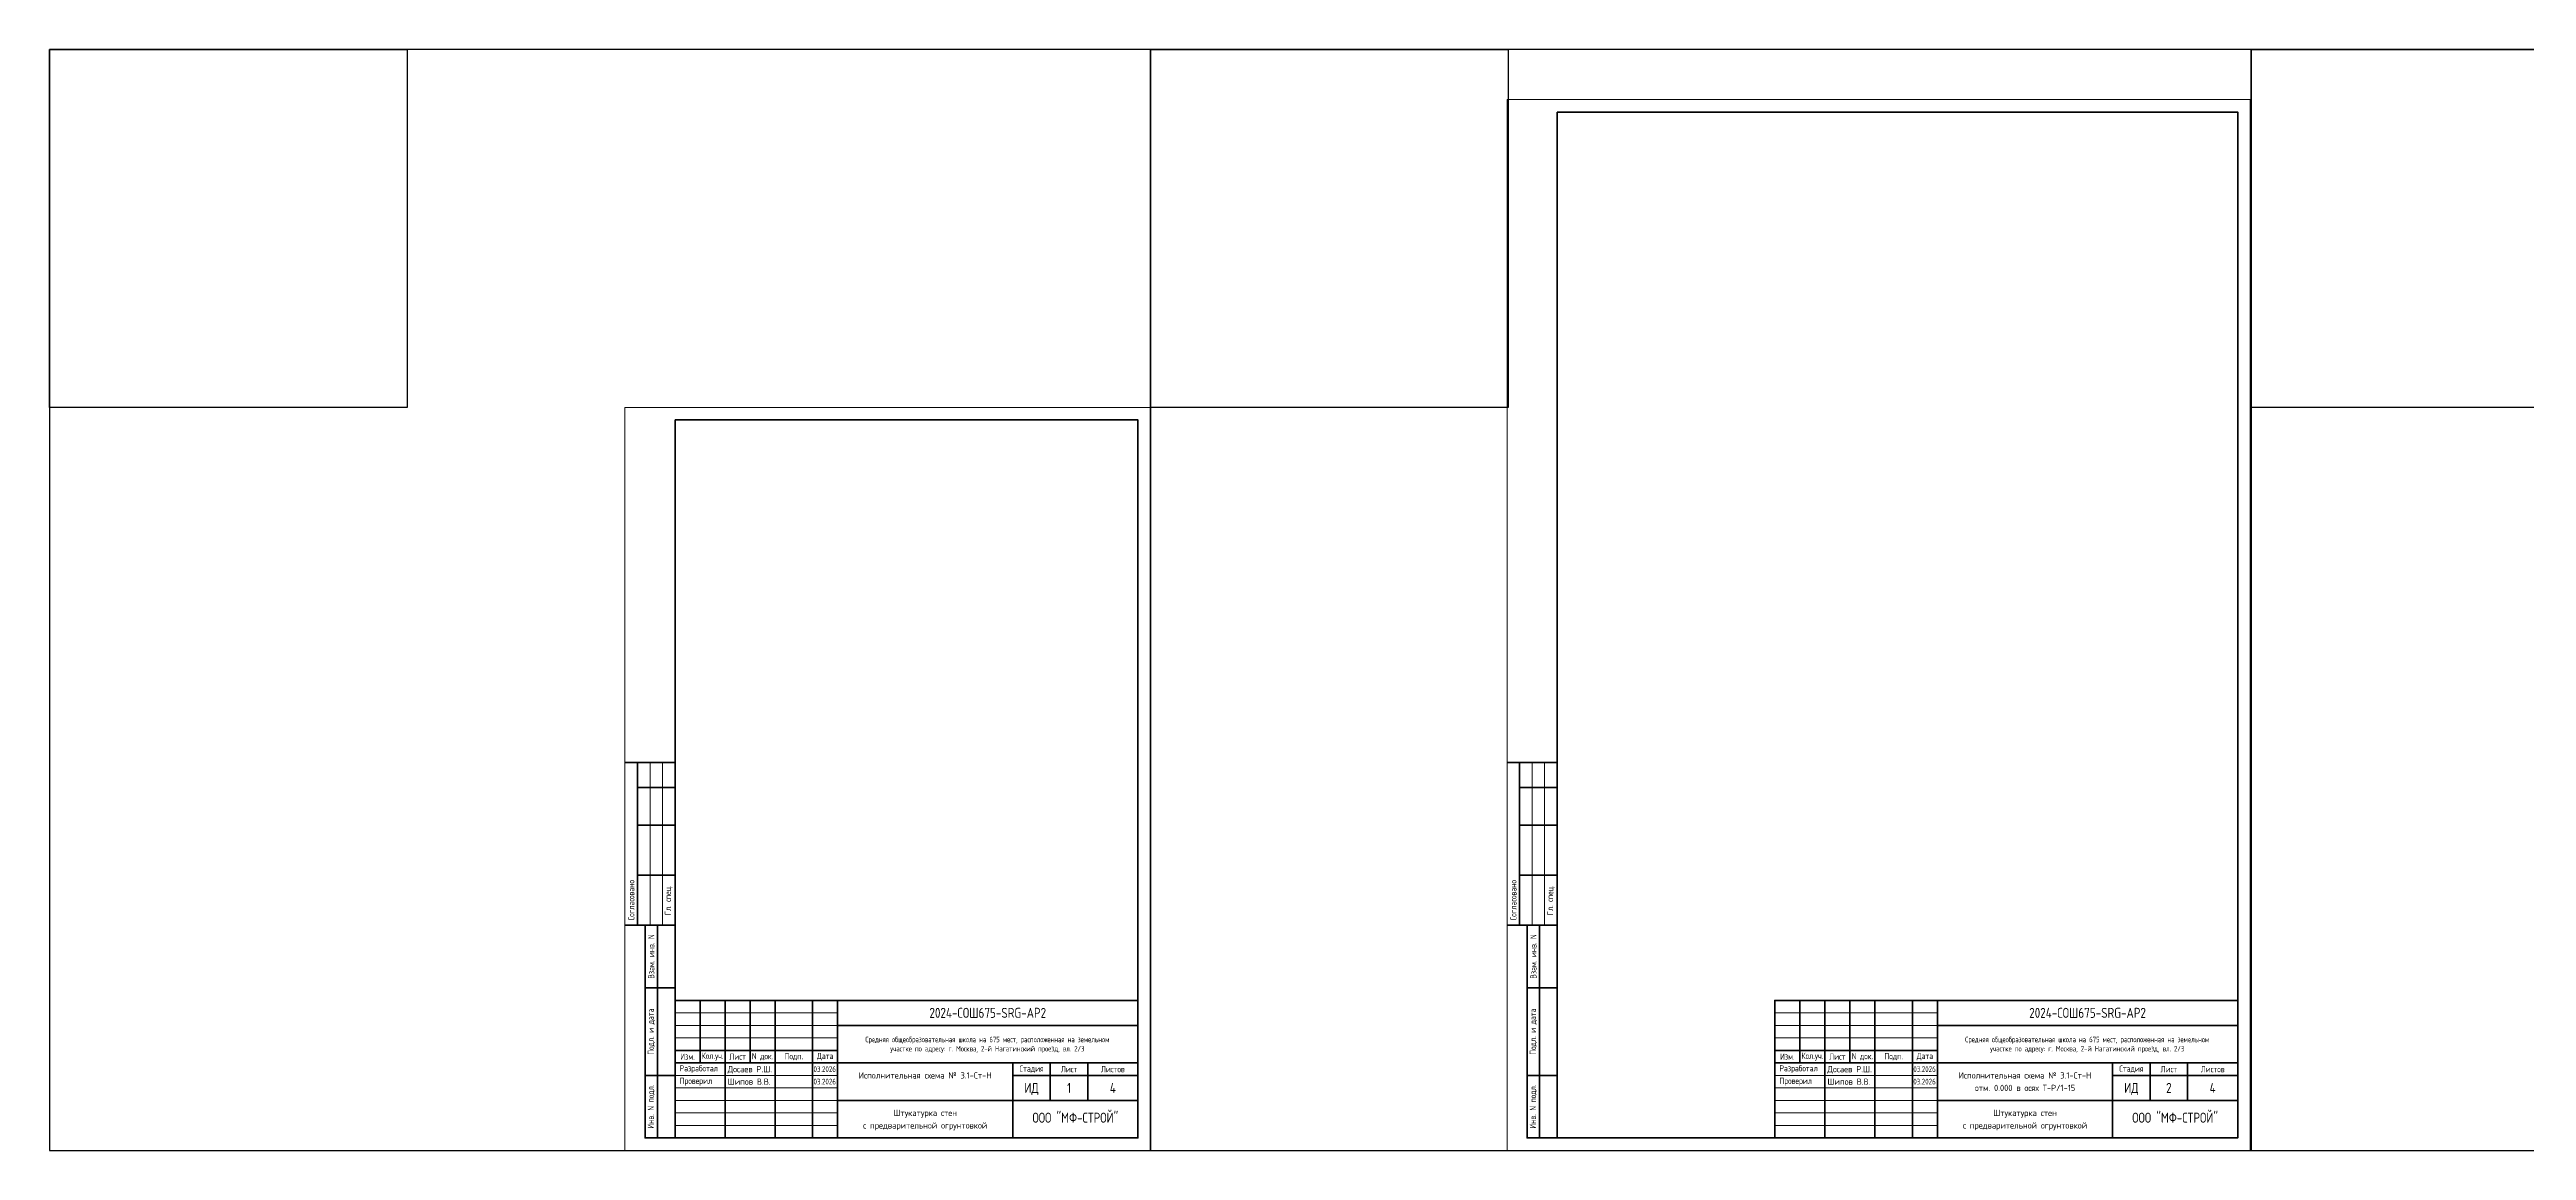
# Paper-space layout '3.1-Шт2' of a CAD drawing. Header units: millimetres. Extents: x -143 to 3817, y 0 to 440.
# Drawn here: x -143 to 847, y 0 to 440 of the extents above; entities that cross this region are included whole.
import ezdxf
from ezdxf.enums import TextEntityAlignment as Align

# ---------------------------------------------------------------- set-up
doc = ezdxf.new("R2018")
doc.units = ezdxf.units.MM
doc.styles.get("Standard").update_dxf_attribs({"font": 'ГОСТ тип А.ttf'})
doc.styles.add('СПДС', font='ГОСТ тип А.ttf', dxfattribs={"width": 0.9})

# ---------------------------------------------------------------- blocks, each defined once
blk = doc.blocks.new('*U5465')
at = {"color": 4}
blk.add_lwpolyline([(-220, -220), (220, -220), (220, 220), (-220, 220)], close=True, dxfattribs=at)
at = {"color": 3}
blk.add_lwpolyline([(-220, 220), (-77, 220), (-77, 77), (-220, 77)], close=True, dxfattribs=at)
blk = doc.blocks.new('*U5466')
at = {"color": 0, "linetype": 'ByBlock', "lineweight": -2, "transparency": 16777216}
for p in [(0, 0), (440, 0), (880, 0)]:
    blk.add_blockref('*U5465', p, dxfattribs=at)
blk = doc.blocks.new('*U5494')
at = {"lineweight": 0}
blk.add_lwpolyline([(-205, -5), (5, -5), (5, 292), (-205, 292)], close=True, dxfattribs=at)
at = {"color": 0, "linetype": 'Continuous', "lineweight": 50}
blk.add_lwpolyline([(-185, 287), (0, 287), (0, 0), (-185, 0)], close=True, dxfattribs=at)
at = {"lineweight": 35}
for points in [[(-185, 150), (-205, 150)], [(-200, 85), (-200, 150)], [(-185, 140), (-200, 140)], [(-185, 125), (-200, 125)], [(-185, 105), (-200, 105)], [(-185, 85), (-205, 85)], [(-185, 85), (-197, 85), (-197, 0), (-185, 0)], [(-192, 0), (-192, 85)], [(-185, 60), (-197, 60)], [(-175, 55), (-175, 30)], [(-165, 55), (-165, 0)], [(-155, 55), (-155, 30)], [(-145, 55), (-145, 0)], [(-130, 55), (-130, 0)], [(-120, 55), (-120, 0)], [(-120, 45), (0, 45)], [(-185, 35), (-120, 35)], [(-185, 30), (0, 30)], [(-50, 30), (-50, 0)], [(-35, 30), (-35, 15)], [(-20, 30), (-20, 15)], [(-185, 25), (-197, 25)], [(-50, 25), (0, 25)], [(-120, 15), (0, 15)]]:
    blk.add_lwpolyline(points, dxfattribs=at)
at = {"lineweight": 18}
for points in [[(-195, 85), (-195, 150)], [(-190, 85), (-190, 150)], [(-185, 50), (-120, 50)], [(-185, 45), (-120, 45)], [(-185, 40), (-120, 40)], [(-185, 25), (-120, 25)], [(-185, 20), (-120, 20)], [(-185, 15), (-120, 15)], [(-185, 10), (-120, 10)], [(-185, 5), (-120, 5)]]:
    blk.add_lwpolyline(points, dxfattribs=at)
at = {"lineweight": 35}
blk.add_lwpolyline([(-185, 0), (0, 0), (0, 55), (-185, 55)], close=True, dxfattribs=at)
at = {"lineweight": 0}
blk.add_lwpolyline([(0, -5), (5, -5), (5, 0)], dxfattribs=at)
at = {"lineweight": -2, "char_height": 2.5, "attachment_point": 5, "rotation": 90, "style": 'СПДС'}
for s, insert, width in [('Согласовано', (-202.5, 95), 19.9913), ('Гл. спец.', (-187.5, 95), 19.9913), ('Взам. инв. N', (-194.5, 72.5), 24.9913), ('Подл. и дата', (-194.5, 42.5), 34.9913), ('Инв. N подл.', (-194.5, 12.5), 24.9913)]:
    blk.add_mtext(s, dxfattribs=dict(at, insert=insert, width=width))
at = {"insert": (-60.17, 37.22), "char_height": 2.2, "attachment_point": 5, "style": 'СПДС'}
blk.add_mtext_dynamic_manual_height_columns('Средняя общеобразовательная школа на 675 мест, расположенная на земельном\\P\\pxqc;участке по адресу: г. Москва, 2-й Нагатинский проезд, вл. 2/3', width=118.2929, gutter_width=0, heights=[12.75], dxfattribs=at)
at = {"lineweight": -2, "char_height": 2.5, "style": 'СПДС'}
for s, insert, width, attachment_point in [('Изм.', (-180, 32.5), 10, 5), ('Кол.уч.', (-170, 32.5), 10, 5), ('Лист', (-160, 32.5), 10, 5), ('N док.', (-150, 32.5), 10, 5), ('Подп.', (-137.5, 32.5), 15, 5), ('Дата', (-125, 32.5), 10, 5), ('Разработал', (-183.15, 27.5), 17.9525, 4), ('Проверил', (-183.15, 22.5), 17.9525, 4), ('Стадия', (-42.5, 27.5), 15, 5), ('Лист', (-27.5, 27.5), 15, 5), ('Листов', (-10, 27.5), 20, 5)]:
    blk.add_mtext(s, dxfattribs=dict(at, insert=insert, width=width, attachment_point=attachment_point))
at = {"lineweight": 30, "width": 0.9, "flags": 104}
blk.add_attdef('ШАПКА', text='', height=3, dxfattribs=at).set_placement((-135, 281), align=Align.MIDDLE_CENTER)
at = {"style": 'СПДС'}
for tag, height, p in [('ШИФР_ПРОЕКТА', 4, (-60, 50)), ('НАИМЕНОВАНИЕ_ОБЪЕКТА2', 2.5, (-85, 20)), ('НАИМЕНОВАНИЕ_ОБЪЕКТА', 2.5, (-85, 25)), ('СТАДИЯ', 4, (-42.5, 20)), ('ЛИСТ_первый', 4, (-27.5, 20)), ('ЛИСТОВ', 4, (-10, 20)), ('НАИМЕНОВАНИЕ_ЧЕРТЕЖА1', 2.5, (-85, 10)), ('ОРГАНИЗАЦИЯ_РАЗРАБОТЧИК1', 4, (-25, 8.09)), ('НАИМЕНОВАНИЕ_ЧЕРТЕЖА2', 2.5, (-85, 5))]:
    blk.add_attdef(tag, text='', height=height, dxfattribs=at).set_placement(p, align=Align.MIDDLE_CENTER)
for tag, p in [('РАЗРАБОТЧИК', (-163.97, 27.5)), ('РУК.ГРУППЫ', (-163.97, 22.5))]:
    blk.add_attdef(tag, text='', height=2.5, dxfattribs=at).set_placement(p, align=Align.MIDDLE_LEFT)
at = {"style": 'СПДС', "width": 0.9}
for tag, p in [('ДАТА1', (-129.65, 26.37)), ('ДАТА2', (-129.65, 21.37))]:
    blk.add_attdef(tag, p, '', height=2.3, dxfattribs=at)
blk = doc.blocks.new('*U5496')
at = {"lineweight": 0}
blk.add_lwpolyline([(-292, -5), (5, -5), (5, 415), (-292, 415)], close=True, dxfattribs=at)
at = {"color": 0, "linetype": 'Continuous', "lineweight": 50}
blk.add_lwpolyline([(-272, 410), (0, 410), (0, 0), (-272, 0)], close=True, dxfattribs=at)
at = {"lineweight": 35}
for points in [[(-272, 150), (-292, 150)], [(-287, 85), (-287, 150)], [(-272, 140), (-287, 140)], [(-272, 125), (-287, 125)], [(-272, 105), (-287, 105)], [(-272, 85), (-292, 85)], [(-272, 85), (-284, 85), (-284, 0), (-272, 0)], [(-279, 0), (-279, 85)], [(-272, 60), (-284, 60)], [(-175, 55), (-175, 30)], [(-165, 55), (-165, 0)], [(-155, 55), (-155, 30)], [(-145, 55), (-145, 0)], [(-130, 55), (-130, 0)], [(-120, 55), (-120, 0)], [(-120, 45), (0, 45)], [(-185, 35), (-120, 35)], [(-185, 30), (0, 30)], [(-50, 30), (-50, 0)], [(-35, 30), (-35, 15)], [(-20, 30), (-20, 15)], [(-272, 25), (-284, 25)], [(-50, 25), (0, 25)], [(-120, 15), (0, 15)]]:
    blk.add_lwpolyline(points, dxfattribs=at)
at = {"lineweight": 18}
for points in [[(-282, 85), (-282, 150)], [(-277, 85), (-277, 150)], [(-185, 50), (-120, 50)], [(-185, 45), (-120, 45)], [(-185, 40), (-120, 40)], [(-185, 25), (-120, 25)], [(-185, 20), (-120, 20)], [(-185, 15), (-120, 15)], [(-185, 10), (-120, 10)], [(-185, 5), (-120, 5)]]:
    blk.add_lwpolyline(points, dxfattribs=at)
at = {"lineweight": 35}
blk.add_lwpolyline([(-185, 0), (0, 0), (0, 55), (-185, 55)], close=True, dxfattribs=at)
at = {"lineweight": 0}
blk.add_lwpolyline([(0, -5), (5, -5), (5, 0)], dxfattribs=at)
at = {"lineweight": -2, "char_height": 2.5, "attachment_point": 5, "rotation": 90, "style": 'СПДС'}
for s, insert, width in [('Согласовано', (-289.5, 95), 19.9913), ('Гл. спец.', (-274.5, 95), 19.9913), ('Взам. инв. N', (-281.5, 72.5), 24.9913), ('Подл. и дата', (-281.5, 42.5), 34.9913), ('Инв. N подл.', (-281.5, 12.5), 24.9913)]:
    blk.add_mtext(s, dxfattribs=dict(at, insert=insert, width=width))
at = {"insert": (-60.17, 37.22), "char_height": 2.2, "attachment_point": 5, "style": 'СПДС'}
blk.add_mtext_dynamic_manual_height_columns('Средняя общеобразовательная школа на 675 мест, расположенная на земельном\\P\\pxqc;участке по адресу: г. Москва, 2-й Нагатинский проезд, вл. 2/3', width=118.2929, gutter_width=0, heights=[12.75], dxfattribs=at)
at = {"lineweight": -2, "char_height": 2.5, "style": 'СПДС'}
for s, insert, width, attachment_point in [('Изм.', (-180, 32.5), 10, 5), ('Кол.уч.', (-170, 32.5), 10, 5), ('Лист', (-160, 32.5), 10, 5), ('N док.', (-150, 32.5), 10, 5), ('Подп.', (-137.5, 32.5), 15, 5), ('Дата', (-125, 32.5), 10, 5), ('Разработал', (-183.15, 27.5), 17.9525, 4), ('Проверил', (-183.15, 22.5), 17.9525, 4), ('Стадия', (-42.5, 27.5), 15, 5), ('Лист', (-27.5, 27.5), 15, 5), ('Листов', (-10, 27.5), 20, 5)]:
    blk.add_mtext(s, dxfattribs=dict(at, insert=insert, width=width, attachment_point=attachment_point))
at = {"lineweight": 30, "width": 0.9, "flags": 104}
blk.add_attdef('ШАПКА', text='', height=3, dxfattribs=at).set_placement((-135, 281), align=Align.MIDDLE_CENTER)
at = {"style": 'СПДС'}
for tag, height, p in [('ШИФР_ПРОЕКТА', 4, (-60, 50)), ('НАИМЕНОВАНИЕ_ОБЪЕКТА2', 2.5, (-85, 20)), ('НАИМЕНОВАНИЕ_ОБЪЕКТА', 2.5, (-85, 25)), ('СТАДИЯ', 4, (-42.5, 20)), ('ЛИСТ_первый', 4, (-27.5, 20)), ('ЛИСТОВ', 4, (-10, 20)), ('НАИМЕНОВАНИЕ_ЧЕРТЕЖА1', 2.5, (-85, 10)), ('ОРГАНИЗАЦИЯ_РАЗРАБОТЧИК1', 4, (-25, 8.09)), ('НАИМЕНОВАНИЕ_ЧЕРТЕЖА2', 2.5, (-85, 5))]:
    blk.add_attdef(tag, text='', height=height, dxfattribs=at).set_placement(p, align=Align.MIDDLE_CENTER)
for tag, p in [('РАЗРАБОТЧИК', (-163.97, 27.5)), ('РУК.ГРУППЫ', (-163.97, 22.5))]:
    blk.add_attdef(tag, text='', height=2.5, dxfattribs=at).set_placement(p, align=Align.MIDDLE_LEFT)
at = {"style": 'СПДС', "width": 0.9}
for tag, p in [('ДАТА1', (-129.65, 26.37)), ('ДАТА2', (-129.65, 21.37))]:
    blk.add_attdef(tag, p, '', height=2.3, dxfattribs=at)

psp = doc.layouts.new('3.1-Шт2')

# ---------------------------------------------------------------- block references
psp.add_blockref('*U5466', (77, 220))
ref = psp.add_blockref('*U5496', (731.58, 5))
ref.add_attrib('СТАДИЯ', 'ИД', dxfattribs={"height": 4, "style": 'СПДС'}).set_placement((689.08, 25), align=Align.MIDDLE_CENTER)
ref.add_attrib('ЛИСТ_первый', '2', dxfattribs={"height": 4, "style": 'СПДС'}).set_placement((704.08, 25), align=Align.MIDDLE_CENTER)
ref.add_attrib('ЛИСТОВ', '4', dxfattribs={"height": 4, "style": 'СПДС'}).set_placement((721.58, 25), align=Align.MIDDLE_CENTER)
ref.add_attrib('ШИФР_ПРОЕКТА', '2024-СОШ675-SRG-АР2', dxfattribs={"height": 4, "style": 'СПДС'}).set_placement((671.58, 55), align=Align.MIDDLE_CENTER)
ref.add_attrib('НАИМЕНОВАНИЕ_ОБЪЕКТА', 'Исполнительная схема № 3.1-Ст-Н', dxfattribs={"height": 2.5, "style": 'СПДС'}).set_placement((646.58, 30), align=Align.MIDDLE_CENTER)
ref.add_attrib('НАИМЕНОВАНИЕ_ОБЪЕКТА2', 'отм. 0.000 в осях Т-Р/1-15', dxfattribs={"height": 2.5, "style": 'СПДС'}).set_placement((646.58, 25), align=Align.MIDDLE_CENTER)
ref.add_attrib('НАИМЕНОВАНИЕ_ЧЕРТЕЖА1', 'Штукатурка стен', dxfattribs={"height": 2.5, "style": 'СПДС'}).set_placement((646.58, 15), align=Align.MIDDLE_CENTER)
ref.add_attrib('НАИМЕНОВАНИЕ_ЧЕРТЕЖА2', 'с предварительной огрунтовкой', dxfattribs={"height": 2.5, "style": 'СПДС'}).set_placement((646.58, 10), align=Align.MIDDLE_CENTER)
ref.add_attrib('ОРГАНИЗАЦИЯ_РАЗРАБОТЧИК1', 'ООО "МФ-СТРОЙ"', dxfattribs={"height": 4, "style": 'СПДС'}).set_placement((706.58, 13.09), align=Align.MIDDLE_CENTER)
ref.add_attrib('РАЗРАБОТЧИК', 'Досаев Р.Ш.', dxfattribs={"height": 2.5, "style": 'СПДС'}).set_placement((567.61, 32.5), align=Align.MIDDLE_LEFT)
ref.add_attrib('РУК.ГРУППЫ', 'Шипов В.В.', dxfattribs={"height": 2.5, "style": 'СПДС'}).set_placement((567.61, 27.5), align=Align.MIDDLE_LEFT)
ref.add_attrib('ДАТА2', '03.2026', (601.93, 26.37), dxfattribs={"height": 2.3, "style": 'СПДС', "width": 0.9})
lines = psp.add_mtext('\\W0.9000;', dxfattribs={"insert": (596.58, 286), "char_height": 2.5, "attachment_point": 1})
ref.add_attrib('ШАПКА', '', (596.58, 286), dxfattribs={"flags": 104}).embed_mtext(lines)
ref.add_attrib('ДАТА1', '03.2026', (601.93, 31.37), dxfattribs={"height": 2.3, "style": 'СПДС', "width": 0.9})
ref = psp.add_blockref('*U5494', (292, 5))
ref.add_attrib('СТАДИЯ', 'ИД', dxfattribs={"height": 4, "style": 'СПДС'}).set_placement((249.5, 25), align=Align.MIDDLE_CENTER)
ref.add_attrib('ЛИСТ_первый', '1', dxfattribs={"height": 4, "style": 'СПДС'}).set_placement((264.5, 25), align=Align.MIDDLE_CENTER)
ref.add_attrib('ЛИСТОВ', '4', dxfattribs={"height": 4, "style": 'СПДС'}).set_placement((282, 25), align=Align.MIDDLE_CENTER)
ref.add_attrib('ШИФР_ПРОЕКТА', '2024-СОШ675-SRG-АР2', dxfattribs={"height": 4, "style": 'СПДС'}).set_placement((232, 55), align=Align.MIDDLE_CENTER)
ref.add_attrib('НАИМЕНОВАНИЕ_ОБЪЕКТА', 'Исполнительная схема № 3.1-Ст-Н', dxfattribs={"height": 2.5, "style": 'СПДС'}).set_placement((207, 30), align=Align.MIDDLE_CENTER)
ref.add_attrib('НАИМЕНОВАНИЕ_ЧЕРТЕЖА1', 'Штукатурка стен', dxfattribs={"height": 2.5, "style": 'СПДС'}).set_placement((207, 15), align=Align.MIDDLE_CENTER)
ref.add_attrib('НАИМЕНОВАНИЕ_ЧЕРТЕЖА2', 'с предварительной огрунтовкой', dxfattribs={"height": 2.5, "style": 'СПДС'}).set_placement((207, 10), align=Align.MIDDLE_CENTER)
ref.add_attrib('ОРГАНИЗАЦИЯ_РАЗРАБОТЧИК1', 'ООО "МФ-СТРОЙ"', dxfattribs={"height": 4, "style": 'СПДС'}).set_placement((267, 13.09), align=Align.MIDDLE_CENTER)
ref.add_attrib('РАЗРАБОТЧИК', 'Досаев Р.Ш.', dxfattribs={"height": 2.5, "style": 'СПДС'}).set_placement((128.03, 32.5), align=Align.MIDDLE_LEFT)
ref.add_attrib('РУК.ГРУППЫ', 'Шипов В.В.', dxfattribs={"height": 2.5, "style": 'СПДС'}).set_placement((128.03, 27.5), align=Align.MIDDLE_LEFT)
ref.add_attrib('ДАТА2', '03.2026', (162.35, 26.37), dxfattribs={"height": 2.3, "style": 'СПДС', "width": 0.9})
lines = psp.add_mtext('\\W0.9000;', dxfattribs={"insert": (157, 286), "char_height": 2.5, "attachment_point": 1})
ref.add_attrib('ШАПКА', '', (157, 286), dxfattribs={"flags": 104}).embed_mtext(lines)
ref.add_attrib('ДАТА1', '03.2026', (162.35, 31.37), dxfattribs={"height": 2.3, "style": 'СПДС', "width": 0.9})

doc.saveas('drawing.dxf')
